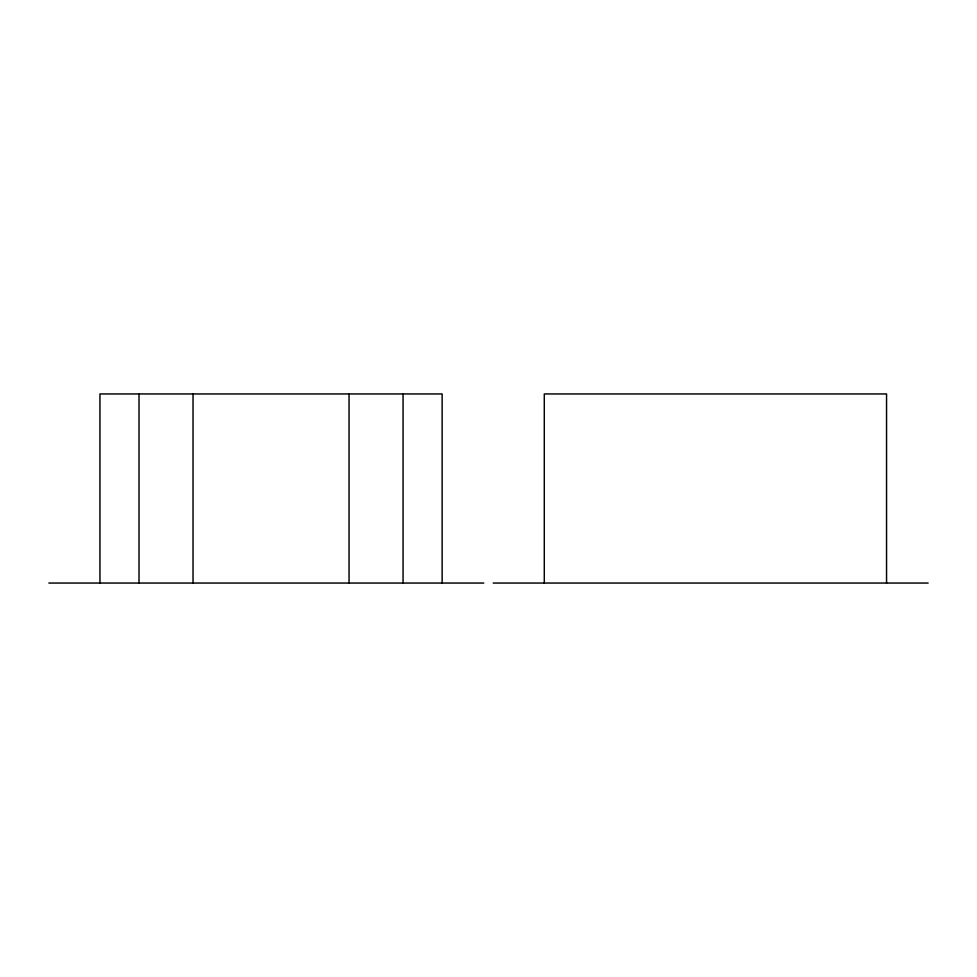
<?xml version="1.0" encoding="UTF-8"?>
<svg xmlns="http://www.w3.org/2000/svg" width="977" height="977" viewBox="0 0 977 977"><rect width="100%" height="100%" fill="white"/><g stroke="black" fill="none" stroke-linecap="round" stroke-linejoin="round"><path stroke-width="1.47" d="M48.85 583.049L483.774 583.049M493.226 583.049L928.15 583.049M886.554 583.049L886.554 393.951L544.287 393.951L544.287 583.049M442.141 583.049L442.141 393.951L99.947 393.951L99.947 583.049M403.061 393.951L403.061 583.049M349.045 393.951L349.045 583.049M193.031 393.951L193.031 583.049M139.015 393.951L139.015 583.049"/></g></svg>
